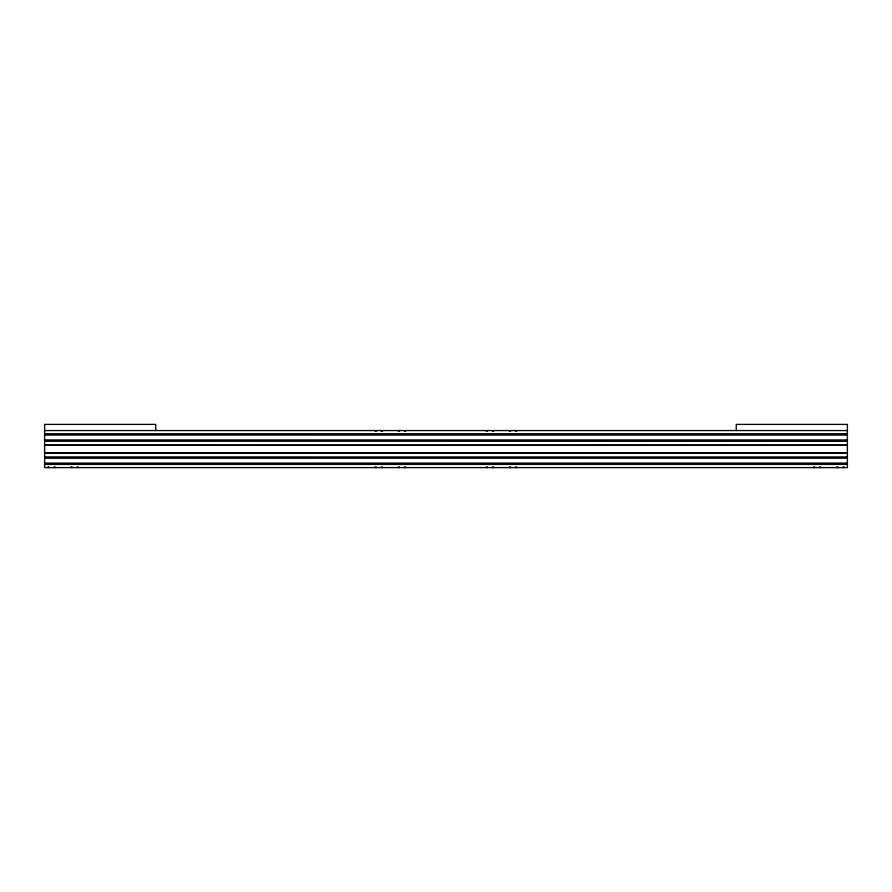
<?xml version="1.0" encoding="UTF-8"?>
<svg xmlns="http://www.w3.org/2000/svg" width="892" height="892" viewBox="0 0 892 892"><rect width="100%" height="100%" fill="white"/><g stroke="black" fill="none" stroke-linecap="round" stroke-linejoin="round"><path stroke-width="1.34" d="M47.711 467.609L48.068 466.929M53.888 467.609L54.245 466.929M70.881 467.609L71.237 466.929M77.058 467.609L77.414 466.929M376.491 430.557L376.134 431.249M375.008 467.609L375.365 466.929M382.668 430.557L382.311 431.249M381.185 467.609L381.542 466.929M399.661 430.557L399.304 431.249M398.178 467.609L398.534 466.929M405.838 430.557L405.481 431.249M404.355 467.609L404.712 466.929M487.645 430.557L487.288 431.249M486.162 467.609L486.519 466.929M493.822 430.557L493.466 431.249M492.339 467.609L492.696 466.929M510.815 430.557L510.458 431.249M509.332 467.609L509.689 466.929M516.992 430.557L516.635 431.249M515.509 467.609L515.866 466.929M813.459 467.609L813.816 466.929M819.637 467.609L819.993 466.929M836.629 467.609L836.986 466.929M842.806 467.609L843.163 466.929M847.032 439.946L44.99 439.934M847.032 456.938L44.99 456.927M44.99 435.073L847.01 435.073M44.99 441.25L847.4 441.328M44.99 458.243L847.032 458.22M44.99 464.42L847.01 464.42M847.01 433.757L44.99 433.757M847.01 463.104L44.99 463.104M44.6 430.557L847.4 430.557M44.6 445.13L847.4 445.13M44.6 445.298L847.4 445.298M44.6 452.88L847.4 452.88M44.6 453.036L847.4 453.036M843.932 466.929L844.289 467.609M837.755 466.929L838.112 467.609M820.763 466.929L821.119 467.609M814.586 466.929L814.942 467.609M515.866 431.249L515.509 430.557M509.689 431.249L509.332 430.557M492.696 431.249L492.339 430.557M486.519 431.249L486.162 430.557M516.635 466.929L516.992 467.609M510.458 466.929L510.815 467.609M493.466 466.929L493.822 467.609M487.288 466.929L487.645 467.609M404.712 431.249L404.355 430.557M398.534 431.249L398.178 430.557M381.542 431.249L381.185 430.557M375.365 431.249L375.008 430.557M405.481 466.929L405.838 467.609M399.304 466.929L399.661 467.609M382.311 466.929L382.668 467.609M376.134 466.929L376.491 467.609M78.184 466.929L78.541 467.609M72.007 466.929L72.364 467.609M55.014 466.929L55.371 467.609M48.837 466.929L49.194 467.609M736.246 430.557L736.246 424.391L847.4 424.391L847.4 467.609L44.6 467.609L44.6 424.391L155.754 424.391L155.754 430.557"/></g></svg>
